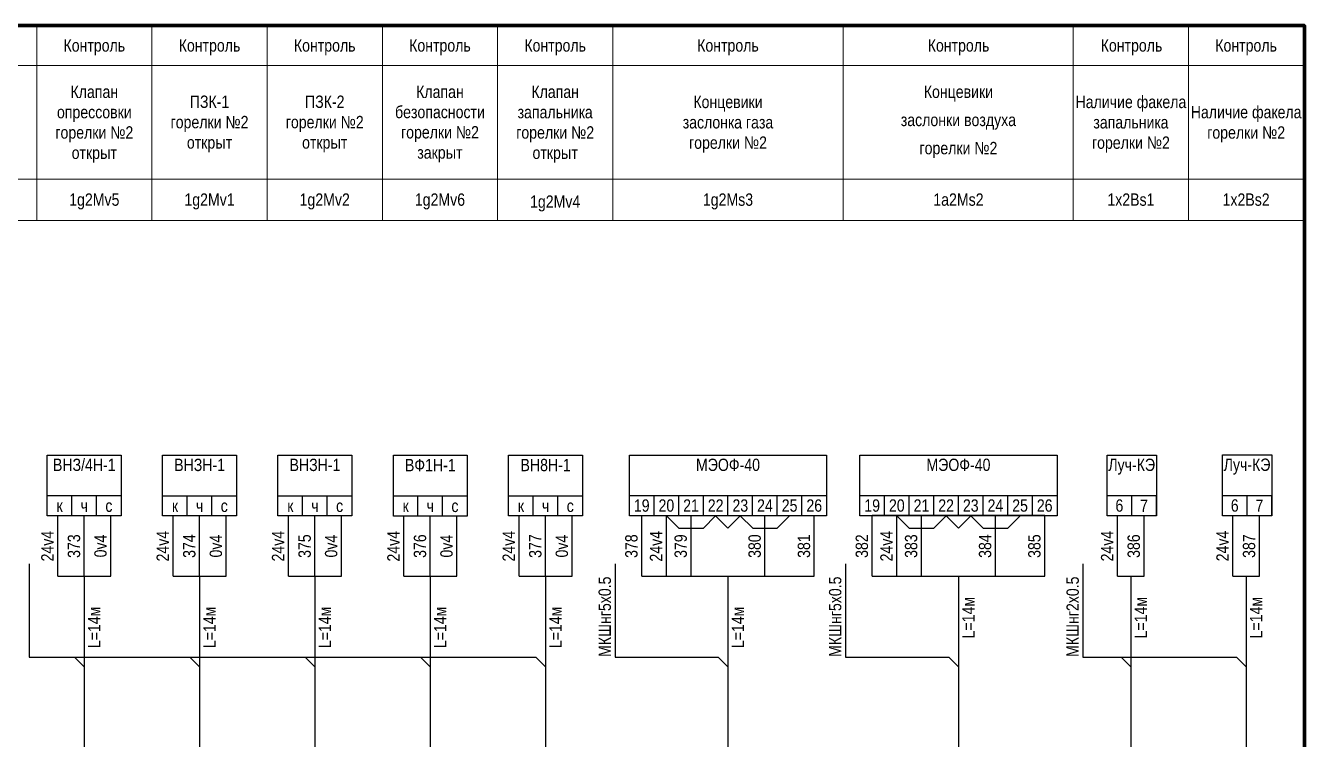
# Model space of a CAD drawing. Header units: millimetres. Extents: x -6000 to 26000, y -6000 to 26000.
# Drawn here: x 155.6 to 415, y -2711.9 to -2567 of the extents above; entities that cross this region are included whole.
import ezdxf

# ---------------------------------------------------------------- set-up
doc = ezdxf.new("R2010")
doc.units = ezdxf.units.MM
doc.header["$MEASUREMENT"] = 0
for name, color, linetype, lineweight in [('0_Ном._пера__246', 7, 'Continuous', 100), ('2D - Общий_Ном._пера__1', 7, 'Continuous', 15), ('2D - Общий_Ном._пера__21', 7, 'Continuous', 30), ('Аннотация - Текст_Ном._пера__1', 7, 'Continuous', 15)]:
    doc.layers.add(name, color=color, linetype=linetype, lineweight=lineweight)
doc.styles.add('СГЕНЕРИР_СТИЛЬ_1', font='')
doc.styles.get('СГЕНЕРИР_СТИЛЬ_1').set_extended_font_data('Arial Narrow')

msp = doc.modelspace()

# ---------------------------------------------------------------- linework, layer by layer
at = {"layer": '0_Ном._пера__246', "color": 7, "linetype": 'Continuous', "lineweight": 100, "flags": 128}
msp.add_lwpolyline([(415, -2854.02), (415, -2567.02), (20, -2567.02), (20, -2854.02)], close=True, dxfattribs=at)
at = {"layer": '2D - Общий_Ном._пера__1', "color": 7, "linetype": 'Continuous', "lineweight": 15}
for p, q in [((157.82, -2567.02), (157.82, -2606.56)), ((181.19, -2567.02), (181.19, -2606.56)), ((204.57, -2567.02), (204.57, -2606.56)), ((227.94, -2567.02), (227.94, -2606.56)), ((251.31, -2567.02), (251.31, -2606.56)), ((274.69, -2567.02), (274.69, -2606.56)), ((321.43, -2567.02), (321.43, -2606.56)), ((321.43, -2567.02), (321.43, -2606.56)), ((368.11, -2567.02), (368.11, -2606.56)), ((391.48, -2567.02), (391.48, -2606.56)), ((414.86, -2567.02), (414.86, -2606.56)), ((20, -2575.14), (415, -2575.14)), ((20, -2598.2), (415, -2598.2)), ((20, -2606.56), (415, -2606.56))]:
    msp.add_line(p, q, dxfattribs=at)
at = {"layer": '2D - Общий_Ном._пера__21', "color": 7, "linetype": 'Continuous', "lineweight": 30}
for p, q in [((159.97, -2654.18), (174.97, -2654.18)), ((159.97, -2666.53), (159.97, -2654.18)), ((174.97, -2654.18), (174.97, -2666.53)), ((183.37, -2654.19), (198.37, -2654.19)), ((183.37, -2666.54), (183.37, -2654.19)), ((198.37, -2654.19), (198.37, -2666.54)), ((206.77, -2654.19), (221.77, -2654.19)), ((206.77, -2666.54), (206.77, -2654.19)), ((221.77, -2654.19), (221.77, -2666.54)), ((230.17, -2654.21), (245.17, -2654.21)), ((230.17, -2666.56), (230.17, -2654.21)), ((245.17, -2654.21), (245.17, -2666.56)), ((253.56, -2654.19), (268.56, -2654.19)), ((253.56, -2666.54), (253.56, -2654.19)), ((268.56, -2654.19), (268.56, -2666.54)), ((278.06, -2654.18), (318.06, -2654.18)), ((278.06, -2666.53), (278.06, -2654.18)), ((318.06, -2654.18), (318.06, -2666.53)), ((324.81, -2654.18), (364.81, -2654.18)), ((324.81, -2666.53), (324.81, -2654.18)), ((364.81, -2654.18), (364.81, -2666.53)), ((374.96, -2654.18), (384.96, -2654.18)), ((374.96, -2666.53), (374.96, -2654.18)), ((384.96, -2654.18), (384.96, -2666.53)), ((398.36, -2654.16), (408.36, -2654.16)), ((398.36, -2666.52), (398.36, -2654.16)), ((408.36, -2654.16), (408.36, -2666.52)), ((159.97, -2662.41), (174.97, -2662.41)), ((164.97, -2666.53), (164.97, -2662.41)), ((169.97, -2666.53), (169.97, -2662.41)), ((183.37, -2662.43), (198.37, -2662.43)), ((188.37, -2666.54), (188.37, -2662.43)), ((193.37, -2666.54), (193.37, -2662.43)), ((206.77, -2662.43), (221.77, -2662.43)), ((211.77, -2666.54), (211.77, -2662.43)), ((216.77, -2666.54), (216.77, -2662.43)), ((230.17, -2662.44), (245.17, -2662.44)), ((235.17, -2666.56), (235.17, -2662.44)), ((240.17, -2666.56), (240.17, -2662.44)), ((253.56, -2662.43), (268.56, -2662.43)), ((258.56, -2666.54), (258.56, -2662.43)), ((263.56, -2666.54), (263.56, -2662.43)), ((278.06, -2662.41), (318.06, -2662.41)), ((283.06, -2666.53), (283.06, -2662.41)), ((288.06, -2666.53), (288.06, -2662.41)), ((293.06, -2666.53), (293.06, -2662.41)), ((298.06, -2666.53), (298.06, -2662.41)), ((303.06, -2666.53), (303.06, -2662.41)), ((308.06, -2666.53), (308.06, -2662.41)), ((313.06, -2666.53), (313.06, -2662.41)), ((324.81, -2662.41), (364.81, -2662.41)), ((329.81, -2666.53), (329.81, -2662.41)), ((334.81, -2666.53), (334.81, -2662.41)), ((339.81, -2666.53), (339.81, -2662.41)), ((344.81, -2666.53), (344.81, -2662.41)), ((349.81, -2666.53), (349.81, -2662.41)), ((354.81, -2666.53), (354.81, -2662.41)), ((359.81, -2666.53), (359.81, -2662.41)), ((374.96, -2662.41), (384.96, -2662.41)), ((379.96, -2666.53), (379.96, -2662.41)), ((384.96, -2666.53), (384.96, -2662.41)), ((398.36, -2662.4), (408.36, -2662.4)), ((403.36, -2666.52), (403.36, -2662.4)), ((408.36, -2666.52), (408.36, -2662.4)), ((174.97, -2666.53), (159.97, -2666.53)), ((162.09, -2678.8), (162.09, -2666.53)), ((167.47, -2678.8), (167.47, -2666.53)), ((172.86, -2678.8), (172.86, -2666.53)), ((198.37, -2666.54), (183.37, -2666.54)), ((185.49, -2678.8), (185.49, -2666.54)), ((190.87, -2678.8), (190.87, -2666.54)), ((196.25, -2678.8), (196.25, -2666.54)), ((221.77, -2666.54), (206.77, -2666.54)), ((208.89, -2678.8), (208.89, -2666.54)), ((214.27, -2678.8), (214.27, -2666.54)), ((219.65, -2678.8), (219.65, -2666.54)), ((245.17, -2666.56), (230.17, -2666.56)), ((232.28, -2678.8), (232.28, -2666.56)), ((237.67, -2678.8), (237.67, -2666.56)), ((243.05, -2678.8), (243.05, -2666.56)), ((268.56, -2666.54), (253.56, -2666.54)), ((255.68, -2678.8), (255.68, -2666.54)), ((261.06, -2678.8), (261.06, -2666.54)), ((266.45, -2678.8), (266.45, -2666.54)), ((318.06, -2666.53), (278.06, -2666.53)), ((280.56, -2678.8), (280.56, -2666.53)), ((285.56, -2666.53), (288.06, -2669.03)), ((285.56, -2678.8), (285.56, -2666.53)), ((290.56, -2678.8), (290.56, -2666.53)), ((295.56, -2666.53), (293.06, -2669.03)), ((295.56, -2666.53), (298.06, -2669.03)), ((298.06, -2669.03), (300.56, -2666.53)), ((300.56, -2666.53), (303.07, -2669.03)), ((305.56, -2678.8), (305.56, -2666.53)), ((308.06, -2669.03), (310.56, -2666.53)), ((315.56, -2678.8), (315.56, -2666.53)), ((364.81, -2666.53), (324.81, -2666.53)), ((327.31, -2666.42), (362.31, -2666.42)), ((327.31, -2678.8), (327.31, -2666.53)), ((332.31, -2666.53), (334.81, -2669.03)), ((332.31, -2678.8), (332.31, -2666.53)), ((337.31, -2678.8), (337.31, -2666.53)), ((342.31, -2666.53), (339.8, -2669.03)), ((342.31, -2666.53), (344.81, -2669.03)), ((344.81, -2669.03), (347.31, -2666.53)), ((347.31, -2666.53), (349.82, -2669.03)), ((352.31, -2678.8), (352.31, -2666.53)), ((354.8, -2669.03), (357.31, -2666.53)), ((362.31, -2678.8), (362.31, -2666.53)), ((384.96, -2666.53), (374.96, -2666.53)), ((377.08, -2678.8), (377.08, -2666.53)), ((382.46, -2678.8), (382.46, -2666.53)), ((408.36, -2666.52), (398.36, -2666.52)), ((400.48, -2678.8), (400.48, -2666.52)), ((405.86, -2678.8), (405.86, -2666.52)), ((288.06, -2669.03), (293.06, -2669.03)), ((303.07, -2669.03), (308.06, -2669.03)), ((334.81, -2669.03), (339.8, -2669.03)), ((349.82, -2669.03), (354.8, -2669.03)), ((156.29, -2676.29), (156.29, -2695.22)), ((275.15, -2676.29), (275.15, -2695.22)), ((321.9, -2676.29), (321.9, -2695.22)), ((370.08, -2676.29), (370.08, -2695.22)), ((162.09, -2678.8), (172.86, -2678.8)), ((167.47, -2678.8), (167.47, -2744.48)), ((185.49, -2678.8), (196.25, -2678.8)), ((190.87, -2678.8), (190.87, -2744.48)), ((208.89, -2678.8), (219.65, -2678.8)), ((214.27, -2678.8), (214.27, -2744.48)), ((232.28, -2678.8), (243.05, -2678.8)), ((237.67, -2678.8), (237.67, -2744.48)), ((255.68, -2678.8), (266.45, -2678.8)), ((261.06, -2678.8), (261.06, -2744.48)), ((280.56, -2678.8), (315.56, -2678.8)), ((298.06, -2678.8), (298.06, -2744.48)), ((327.31, -2678.8), (362.31, -2678.8)), ((344.81, -2678.8), (344.81, -2744.48)), ((377.08, -2678.8), (382.46, -2678.8)), ((379.77, -2678.8), (379.77, -2744.48)), ((400.48, -2678.8), (405.86, -2678.8)), ((403.17, -2678.8), (403.17, -2744.48)), ((156.29, -2695.22), (259.09, -2695.22)), ((167.47, -2697.2), (165.5, -2695.22)), ((190.87, -2697.2), (188.9, -2695.22)), ((214.27, -2697.2), (212.29, -2695.22)), ((237.67, -2697.2), (235.69, -2695.22)), ((261.06, -2697.2), (259.09, -2695.22)), ((275.15, -2695.22), (296.08, -2695.22)), ((298.06, -2697.2), (296.08, -2695.22)), ((321.9, -2695.22), (342.83, -2695.22)), ((344.81, -2697.2), (342.83, -2695.22)), ((370.08, -2695.22), (401.19, -2695.22)), ((379.77, -2697.2), (377.8, -2695.22)), ((403.17, -2697.2), (401.19, -2695.22))]:
    msp.add_line(p, q, dxfattribs=at)

# ---------------------------------------------------------------- texts
at = {"layer": 'Аннотация - Текст_Ном._пера__1', "color": 7, "linetype": 'Continuous', "lineweight": 15, "char_height": 2.5, "attachment_point": 2, "style": 'СГЕНЕРИР_СТИЛЬ_1'}
for s, insert in [('\\A1;{\\pqc;\\fArial Narrow|b0|i0|c204|p34;Контроль}', (169.51, -2569.8)), ('\\A1;{\\pqc;\\fArial Narrow|b0|i0|c204|p34;Контроль}', (192.88, -2569.8)), ('\\A1;{\\pqc;\\fArial Narrow|b0|i0|c204|p34;Контроль}', (216.25, -2569.8)), ('\\A1;{\\pqc;\\fArial Narrow|b0|i0|c204|p34;Контроль}', (239.63, -2569.8)), ('\\A1;{\\pqc;\\fArial Narrow|b0|i0|c204|p34;Контроль}', (263, -2569.8)), ('\\A1;{\\pqc;\\fArial Narrow|b0|i0|c204|p34;Контроль}', (298.06, -2569.8)), ('\\A1;{\\pqc;\\fArial Narrow|b0|i0|c204|p34;Контроль}', (344.83, -2569.8)), ('\\A1;{\\pqc;\\fArial Narrow|b0|i0|c204|p34;Контроль}', (379.92, -2569.8)), ('\\A1;{\\pqc;\\fArial Narrow|b0|i0|c204|p34;Контроль}', (403.17, -2569.8)), ('\\A1;{\\pqc;\\fArial Narrow|b0|i0|c204|p34;1g\\fArial Narrow|b0|i0|c204|p34;2\\fArial Narrow|b0|i0|c204|p34;Mv5}', (169.51, -2601.09)), ('\\A1;{\\pqc;\\fArial Narrow|b0|i0|c204|p34;1g\\fArial Narrow|b0|i0|c204|p34;2\\fArial Narrow|b0|i0|c204|p34;Mv1}', (192.88, -2601.09)), ('\\A1;{\\pqc;\\fArial Narrow|b0|i0|c204|p34;1g\\fArial Narrow|b0|i0|c204|p34;2\\fArial Narrow|b0|i0|c204|p34;Mv2}', (216.25, -2601.09)), ('\\A1;{\\pqc;\\fArial Narrow|b0|i0|c204|p34;1g\\fArial Narrow|b0|i0|c204|p34;2\\fArial Narrow|b0|i0|c204|p34;Mv6}', (239.63, -2601.09)), ('\\A1;{\\pqc;\\fArial Narrow|b0|i0|c204|p34;1g\\fArial Narrow|b0|i0|c204|p34;2\\fArial Narrow|b0|i0|c204|p34;Mv4}', (263, -2601.5)), ('\\A1;{\\pqc;\\fArial Narrow|b0|i0|c204|p34;1g\\fArial Narrow|b0|i0|c204|p34;2\\fArial Narrow|b0|i0|c204|p34;Ms3}', (298.06, -2601.09)), ('\\A1;{\\pqc;\\fArial Narrow|b0|i0|c204|p34;1a\\fArial Narrow|b0|i0|c204|p34;2\\fArial Narrow|b0|i0|c204|p34;Ms2}', (344.81, -2601.09)), ('\\A1;{\\pqc;\\fArial Narrow|b0|i0|c204|p34;1x\\fArial Narrow|b0|i0|c204|p34;2\\fArial Narrow|b0|i0|c204|p34;Bs1}', (379.8, -2601.09)), ('\\A1;{\\pqc;\\fArial Narrow|b0|i0|c204|p34;1x\\fArial Narrow|b0|i0|c204|p34;2\\fArial Narrow|b0|i0|c204|p34;Bs2}', (403.17, -2601.09)), ('\\A1;{\\pqc;\\fArial Narrow|b0|i0|c204|p34;ВНЗ/4Н-1}', (167.47, -2654.92)), ('\\A1;{\\pqc;\\fArial Narrow|b0|i0|c204|p34;ВНЗН-1}', (190.87, -2654.93)), ('\\A1;{\\pqc;\\fArial Narrow|b0|i0|c204|p34;ВНЗН-1}', (214.27, -2654.93)), ('\\A1;{\\pqc;\\fArial Narrow|b0|i0|c204|p34;В\\fArial Narrow|b0|i0|c204|p34;Ф1\\fArial Narrow|b0|i0|c204|p34;Н-1}', (237.67, -2654.98)), ('\\A1;{\\pqc;\\fArial Narrow|b0|i0|c204|p34;ВН\\fArial Narrow|b0|i0|c204|p34;8\\fArial Narrow|b0|i0|c204|p34;Н-1}', (261.06, -2654.96)), ('\\A1;{\\pqc;\\fArial Narrow|b0|i0|c204|p34;МЭО\\fArial Narrow|b0|i0|c204|p34;Ф\\fArial Narrow|b0|i0|c204|p34;-40}', (298.06, -2654.92)), ('\\A1;{\\pqc;\\fArial Narrow|b0|i0|c204|p34;МЭО\\fArial Narrow|b0|i0|c204|p34;Ф\\fArial Narrow|b0|i0|c204|p34;-40}', (344.81, -2654.92)), ('\\A1;{\\pqc;\\fArial Narrow|b0|i0|c204|p34;Луч-КЭ}', (379.96, -2654.92)), ('\\A1;{\\pqc;\\fArial Narrow|b0|i0|c204|p34;Луч-КЭ}', (403.36, -2654.9)), ('\\A1;{\\pqc;\\fArial Narrow|b0|i0|c204|p34;к}', (162.47, -2663.22)), ('\\A1;{\\pqc;\\fArial Narrow|b0|i0|c204|p34;ч}', (167.47, -2663.22)), ('\\A1;{\\pqc;\\fArial Narrow|b0|i0|c204|p34;с}', (172.47, -2663.22)), ('\\A1;{\\pqc;\\fArial Narrow|b0|i0|c204|p34;к}', (185.87, -2663.24)), ('\\A1;{\\pqc;\\fArial Narrow|b0|i0|c204|p34;ч}', (190.87, -2663.24)), ('\\A1;{\\pqc;\\fArial Narrow|b0|i0|c204|p34;с}', (195.87, -2663.24)), ('\\A1;{\\pqc;\\fArial Narrow|b0|i0|c204|p34;к}', (209.27, -2663.24)), ('\\A1;{\\pqc;\\fArial Narrow|b0|i0|c204|p34;ч}', (214.27, -2663.24)), ('\\A1;{\\pqc;\\fArial Narrow|b0|i0|c204|p34;с}', (219.27, -2663.24)), ('\\A1;{\\pqc;\\fArial Narrow|b0|i0|c204|p34;к}', (232.67, -2663.25)), ('\\A1;{\\pqc;\\fArial Narrow|b0|i0|c204|p34;ч}', (237.67, -2663.25)), ('\\A1;{\\pqc;\\fArial Narrow|b0|i0|c204|p34;с}', (242.67, -2663.25)), ('\\A1;{\\pqc;\\fArial Narrow|b0|i0|c204|p34;к}', (256.06, -2663.24)), ('\\A1;{\\pqc;\\fArial Narrow|b0|i0|c204|p34;ч}', (261.06, -2663.24)), ('\\A1;{\\pqc;\\fArial Narrow|b0|i0|c204|p34;с}', (266.06, -2663.24)), ('\\A1;{\\pqc;\\fArial Narrow|b0|i0|c204|p34;19}', (280.56, -2663.18)), ('\\A1;{\\pqc;\\fArial Narrow|b0|i0|c204|p34;20}', (285.56, -2663.18)), ('\\A1;{\\pqc;\\fArial Narrow|b0|i0|c204|p34;21}', (290.56, -2663.18)), ('\\A1;{\\pqc;\\fArial Narrow|b0|i0|c204|p34;22}', (295.56, -2663.18)), ('\\A1;{\\pqc;\\fArial Narrow|b0|i0|c204|p34;23}', (300.56, -2663.18)), ('\\A1;{\\pqc;\\fArial Narrow|b0|i0|c204|p34;24}', (305.56, -2663.18)), ('\\A1;{\\pqc;\\fArial Narrow|b0|i0|c204|p34;25}', (310.56, -2663.18)), ('\\A1;{\\pqc;\\fArial Narrow|b0|i0|c204|p34;26}', (315.56, -2663.18)), ('\\A1;{\\pqc;\\fArial Narrow|b0|i0|c204|p34;19}', (327.31, -2663.18)), ('\\A1;{\\pqc;\\fArial Narrow|b0|i0|c204|p34;20}', (332.31, -2663.18)), ('\\A1;{\\pqc;\\fArial Narrow|b0|i0|c204|p34;21}', (337.31, -2663.18)), ('\\A1;{\\pqc;\\fArial Narrow|b0|i0|c204|p34;22}', (342.31, -2663.18)), ('\\A1;{\\pqc;\\fArial Narrow|b0|i0|c204|p34;23}', (347.31, -2663.18)), ('\\A1;{\\pqc;\\fArial Narrow|b0|i0|c204|p34;24}', (352.31, -2663.18)), ('\\A1;{\\pqc;\\fArial Narrow|b0|i0|c204|p34;25}', (357.31, -2663.18)), ('\\A1;{\\pqc;\\fArial Narrow|b0|i0|c204|p34;26}', (362.31, -2663.18)), ('\\A1;{\\pqc;\\fArial Narrow|b0|i0|c204|p34;6}', (377.46, -2663.18)), ('\\A1;{\\pqc;\\fArial Narrow|b0|i0|c204|p34;7}', (382.46, -2663.22)), ('\\A1;{\\pqc;\\fArial Narrow|b0|i0|c204|p34;6}', (400.86, -2663.17)), ('\\A1;{\\pqc;\\fArial Narrow|b0|i0|c204|p34;7}', (405.86, -2663.21))]:
    msp.add_mtext(s, dxfattribs=dict(at, insert=insert))
at = {"layer": 'Аннотация - Текст_Ном._пера__1', "color": 7, "linetype": 'Continuous', "lineweight": 15, "char_height": 2.5, "width": 23.3734, "attachment_point": 2, "style": 'СГЕНЕРИР_СТИЛЬ_1'}
for s, insert, line_spacing_factor in [('\\A1;{\\pqc;\\fArial Narrow|b0|i0|c204|p34;Клапан опрессовки горелки \\fArial Narrow|b0|i0|c204|p34;№2\\fArial Narrow|b0|i0|c204|p34; открыт}', (169.51, -2579.21), 0.990186), ('\\A1;{\\pqc;\\fArial Narrow|b0|i0|c204|p34;ПЗК-1\\P\\pqc;\\fArial Narrow|b0|i0|c204|p34;горелки №\\fArial Narrow|b0|i0|c204|p34;2\\fArial Narrow|b0|i0|c204|p34; открыт}', (192.88, -2581.23), 0.991331), ('\\A1;{\\pqc;\\fArial Narrow|b0|i0|c204|p34;ПЗК-2\\P\\pqc;\\fArial Narrow|b0|i0|c204|p34;горелки №\\fArial Narrow|b0|i0|c204|p34;2\\fArial Narrow|b0|i0|c204|p34; открыт}', (216.25, -2581.23), 0.991331), ('\\A1;{\\pqc;\\fArial Narrow|b0|i0|c204|p34;Клапан безопасности\\P\\pqc;\\fArial Narrow|b0|i0|c204|p34;горелки №\\fArial Narrow|b0|i0|c204|p34;2\\fArial Narrow|b0|i0|c204|p34; закрыт}', (239.63, -2579.21), 0.985638), ('\\A1;{\\pqc;\\fArial Narrow|b0|i0|c204|p34;Клапан запальника\\P\\pqc;\\fArial Narrow|b0|i0|c204|p34;горелки №\\fArial Narrow|b0|i0|c204|p34;2\\fArial Narrow|b0|i0|c204|p34; открыт}', (263, -2579.21), 0.990186), ('\\A1;{\\pqc;\\fArial Narrow|b0|i0|c204|p34;Концевики з\\fArial Narrow|b0|i0|c204|p34;аслонка газа горелки №2}', (298.06, -2581.27), 0.991164), ('\\A1;{\\pqc;\\fArial Narrow|b0|i0|c204|p34;Концевики заслонки воздуха горелки №\\fArial Narrow|b0|i0|c204|p34;2}', (344.81, -2579.21), 1.371132), ('\\A1;{\\pqc;\\fArial Narrow|b0|i0|c204|p34;Наличие факела запальника горелки №\\fArial Narrow|b0|i0|c204|p34;2}', (379.8, -2581.27), 0.991143), ('\\A1;{\\pqc;\\fArial Narrow|b0|i0|c204|p34;Наличие факела горелки №\\fArial Narrow|b0|i0|c204|p34;2}', (403.18, -2583.33), 0.994067)]:
    msp.add_mtext(s, dxfattribs=dict(at, insert=insert, line_spacing_factor=line_spacing_factor))
at = {"layer": 'Аннотация - Текст_Ном._пера__1', "color": 7, "linetype": 'Continuous', "lineweight": 15, "char_height": 2.5, "attachment_point": 2, "rotation": 90, "style": 'СГЕНЕРИР_СТИЛЬ_1'}
for s, insert in [('\\A1;{\\pqc;\\fArial Narrow|b0|i0|c204|p34;24v\\fArial Narrow|b0|i0|c204|p34;4}', (158.74, -2672.67)), ('\\A1;{\\pqc;\\fArial Narrow|b0|i0|c204|p34;3\\fArial Narrow|b0|i0|c204|p34;73}', (164.13, -2672.67)), ('\\A1;{\\pqc;\\fArial Narrow|b0|i0|c204|p34;0v\\fArial Narrow|b0|i0|c204|p34;4}', (169.51, -2672.65)), ('\\A1;{\\pqc;\\fArial Narrow|b0|i0|c204|p34;24v\\fArial Narrow|b0|i0|c204|p34;4}', (182.14, -2672.68)), ('\\A1;{\\pqc;\\fArial Narrow|b0|i0|c204|p34;3\\fArial Narrow|b0|i0|c204|p34;74}', (187.52, -2672.67)), ('\\A1;{\\pqc;\\fArial Narrow|b0|i0|c204|p34;0v\\fArial Narrow|b0|i0|c204|p34;4}', (192.91, -2672.67)), ('\\A1;{\\pqc;\\fArial Narrow|b0|i0|c204|p34;24v\\fArial Narrow|b0|i0|c204|p34;4}', (205.54, -2672.68)), ('\\A1;{\\pqc;\\fArial Narrow|b0|i0|c204|p34;3\\fArial Narrow|b0|i0|c204|p34;75}', (210.92, -2672.67)), ('\\A1;{\\pqc;\\fArial Narrow|b0|i0|c204|p34;0v\\fArial Narrow|b0|i0|c204|p34;4}', (216.3, -2672.67)), ('\\A1;{\\pqc;\\fArial Narrow|b0|i0|c204|p34;24v\\fArial Narrow|b0|i0|c204|p34;4}', (228.94, -2672.7)), ('\\A1;{\\pqc;\\fArial Narrow|b0|i0|c204|p34;3\\fArial Narrow|b0|i0|c204|p34;76}', (234.32, -2672.67)), ('\\A1;{\\pqc;\\fArial Narrow|b0|i0|c204|p34;0v\\fArial Narrow|b0|i0|c204|p34;4}', (239.7, -2672.68)), ('\\A1;{\\pqc;\\fArial Narrow|b0|i0|c204|p34;24v\\fArial Narrow|b0|i0|c204|p34;4}', (252.33, -2672.68)), ('\\A1;{\\pqc;\\fArial Narrow|b0|i0|c204|p34;3\\fArial Narrow|b0|i0|c204|p34;77}', (257.72, -2672.67)), ('\\A1;{\\pqc;\\fArial Narrow|b0|i0|c204|p34;0v\\fArial Narrow|b0|i0|c204|p34;4}', (263.1, -2672.67)), ('\\A1;{\\pqc;\\fArial Narrow|b0|i0|c204|p34;3\\fArial Narrow|b0|i0|c204|p34;78}', (277.21, -2672.67)), ('\\A1;{\\pqc;\\fArial Narrow|b0|i0|c204|p34;24v\\fArial Narrow|b0|i0|c204|p34;4}', (282.21, -2672.7)), ('\\A1;{\\pqc;\\fArial Narrow|b0|i0|c204|p34;3\\fArial Narrow|b0|i0|c204|p34;79}', (287.21, -2672.67)), ('\\A1;{\\pqc;\\fArial Narrow|b0|i0|c204|p34;3\\fArial Narrow|b0|i0|c204|p34;80}', (302.21, -2672.67)), ('\\A1;{\\pqc;\\fArial Narrow|b0|i0|c204|p34;38\\fArial Narrow|b0|i0|c204|p34;1}', (312.21, -2672.67)), ('\\A1;{\\pqc;\\fArial Narrow|b0|i0|c204|p34;3\\fArial Narrow|b0|i0|c204|p34;82}', (323.96, -2672.67)), ('\\A1;{\\pqc;\\fArial Narrow|b0|i0|c204|p34;24\\fArial Narrow|b0|i0|c204|p34;v4}', (328.96, -2672.67)), ('\\A1;{\\pqc;\\fArial Narrow|b0|i0|c204|p34;3\\fArial Narrow|b0|i0|c204|p34;83}', (333.96, -2672.67)), ('\\A1;{\\pqc;\\fArial Narrow|b0|i0|c204|p34;3\\fArial Narrow|b0|i0|c204|p34;84}', (348.96, -2672.67)), ('\\A1;{\\pqc;\\fArial Narrow|b0|i0|c204|p34;3\\fArial Narrow|b0|i0|c204|p34;85}', (358.96, -2672.67)), ('\\A1;{\\pqc;\\fArial Narrow|b0|i0|c204|p34;24v\\fArial Narrow|b0|i0|c204|p34;4}', (373.73, -2672.67)), ('\\A1;{\\pqc;\\fArial Narrow|b0|i0|c204|p34;3\\fArial Narrow|b0|i0|c204|p34;86}', (379.12, -2672.67)), ('\\A1;{\\pqc;\\fArial Narrow|b0|i0|c204|p34;24v\\fArial Narrow|b0|i0|c204|p34;4}', (397.13, -2672.65)), ('\\A1;{\\pqc;\\fArial Narrow|b0|i0|c204|p34;3\\fArial Narrow|b0|i0|c204|p34;87}', (402.51, -2672.67)), ('\\A1;{\\pqc;\\fArial Narrow|b0|i0|c204|p34;МКШнг5х0.5}', (271.8, -2687)), ('\\A1;{\\pqc;\\fArial Narrow|b0|i0|c204|p34;МКШнг5х0.5}', (318.55, -2687)), ('\\A1;{\\pqc;\\fArial Narrow|b0|i0|c204|p34;МКШнг\\fArial Narrow|b0|i0|c204|p34;2\\fArial Narrow|b0|i0|c204|p34;х0.5}', (366.73, -2687)), ('\\A1;{\\pqc;\\fArial Narrow|b0|i0|c204|p34;L=1\\fArial Narrow|b0|i0|c204|p34;4\\fArial Narrow|b0|i0|c204|p34;м}', (168.24, -2689.17)), ('\\A1;{\\pqc;\\fArial Narrow|b0|i0|c204|p34;L=1\\fArial Narrow|b0|i0|c204|p34;4\\fArial Narrow|b0|i0|c204|p34;м}', (191.64, -2689.17)), ('\\A1;{\\pqc;\\fArial Narrow|b0|i0|c204|p34;L=\\fArial Narrow|b0|i0|c204|p34;14\\fArial Narrow|b0|i0|c204|p34;м}', (215.04, -2689.17)), ('\\A1;{\\pqc;\\fArial Narrow|b0|i0|c204|p34;L=1\\fArial Narrow|b0|i0|c204|p34;4\\fArial Narrow|b0|i0|c204|p34;м}', (238.44, -2689.17)), ('\\A1;{\\pqc;\\fArial Narrow|b0|i0|c204|p34;L=1\\fArial Narrow|b0|i0|c204|p34;4\\fArial Narrow|b0|i0|c204|p34;м}', (261.83, -2689.17)), ('\\A1;{\\pqc;\\fArial Narrow|b0|i0|c204|p34;L=1\\fArial Narrow|b0|i0|c204|p34;4\\fArial Narrow|b0|i0|c204|p34;м}', (298.83, -2689.17)), ('\\A1;{\\pqc;\\fArial Narrow|b0|i0|c204|p34;L=1\\fArial Narrow|b0|i0|c204|p34;4\\fArial Narrow|b0|i0|c204|p34;м}', (345.58, -2687.19)), ('\\A1;{\\pqc;\\fArial Narrow|b0|i0|c204|p34;L=1\\fArial Narrow|b0|i0|c204|p34;4\\fArial Narrow|b0|i0|c204|p34;м}', (380.54, -2687.19)), ('\\A1;{\\pqc;\\fArial Narrow|b0|i0|c204|p34;L=1\\fArial Narrow|b0|i0|c204|p34;4\\fArial Narrow|b0|i0|c204|p34;м}', (403.94, -2687.19))]:
    msp.add_mtext(s, dxfattribs=dict(at, insert=insert))

doc.saveas('drawing.dxf')
